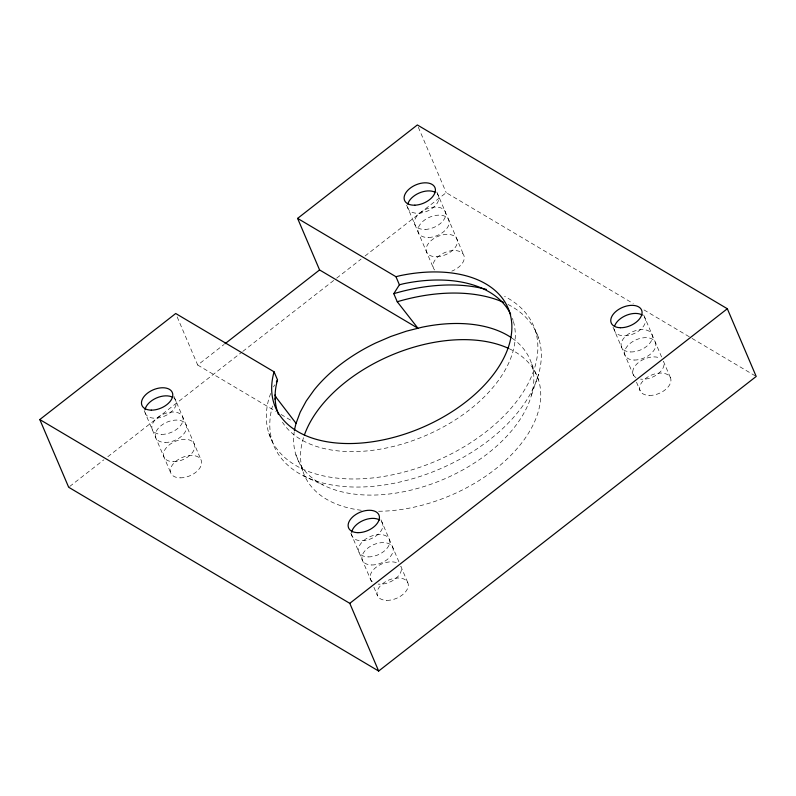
<?xml version="1.0" encoding="UTF-8"?>
<svg xmlns="http://www.w3.org/2000/svg" width="796" height="796" viewBox="0 0 796 796"><rect width="100%" height="100%" fill="white"/><g stroke="black" fill="none" stroke-linecap="round" stroke-linejoin="round"><path stroke-width="0.6" stroke-dasharray="3.98 2.98" d="M531.449 395.214L538.593 374.15M270.72 393.403L269.058 397.891A142.962 86.038 -23.1 0 0 436.696 460.765A142.962 86.038 -23.1 0 0 504.555 296.381M273.516 386.916L274.66 384.906M177.15 316.858L197.706 365.046L224.024 344.509M69.66 486.495L103.888 459.79M107.798 456.735L241.805 352.17M242.78 351.414L335.693 278.908M336.678 278.142L361.125 259.058M365.036 256.004L446.218 192.662L633.278 303.565M303.107 475.66L323.126 485.013M643.964 309.903L690.998 337.783M692.062 338.419L755.135 375.811M197.706 365.046L275.744 411.323M281.097 414.487L291.784 420.835M643.695 315.007L661.595 356.986M670.421 377.662L663.526 361.513A16.497 9.93 -23.1 0 1 657.944 373.941A16.497 9.93 -23.1 0 1 640.581 379.135M613.01 327.146L634.651 377.891M636.492 382.199L640.163 390.816M535.37 330.658L538.822 338.738M531.648 363.891L538.534 380.05M418.308 127.211L446.218 192.662M436.825 192.015L463.978 255.685M406.577 205.089L433.303 267.755M381.005 519.848L398.915 561.817M407.731 582.503L400.846 566.344A16.497 9.93 -23.1 0 1 395.453 578.762A16.497 9.93 -23.1 0 1 378.1 584.095M350.847 533.201L372.06 582.931M373.901 587.239L377.573 595.856M295.863 454.685L302.759 470.844M268.839 433.293L272.282 441.372M173.926 396.309L201.08 459.979M144.195 410.676L170.921 473.331M509.181 348.698A126.464 76.108 -23.1 0 1 520.007 445.113A126.464 76.108 -23.1 0 1 377.871 511.261M361.294 510.276A126.464 76.108 -23.1 0 1 303.624 437.303M434.646 269.983A16.497 9.93 -23.1 0 1 442.855 253.476A16.497 9.93 -23.1 0 1 463.65 254.889A16.497 9.93 -23.1 0 1 451.81 271.147M512.127 338.2A126.464 76.108 -23.1 0 1 444.188 479.053A126.464 76.108 -23.1 0 1 294.241 431.9M372.289 581.796A16.497 9.93 -23.1 0 1 376.906 566.662A16.497 9.93 -23.1 0 1 398.07 563.419M635.974 377.622A16.497 9.93 -23.1 0 1 638.064 362.867A16.497 9.93 -23.1 0 1 659.466 357.862M507.997 304.46A142.962 86.038 -23.1 0 1 440.138 468.844A142.962 86.038 -23.1 0 1 272.511 405.97M512.385 318.33A126.464 76.108 -23.1 0 1 513.102 320.43M513.42 321.485A126.464 76.108 -23.1 0 1 426.656 435.143A126.464 76.108 -23.1 0 1 282.48 422.238M644.332 316.907A16.497 9.93 -23.1 0 1 632.929 334.081A16.497 9.93 -23.1 0 1 614.194 328.619M174.035 398.259A16.497 9.93 -23.1 0 1 164.802 416.01A16.497 9.93 -23.1 0 1 144.902 411.154M381.622 521.758A16.497 9.93 -23.1 0 1 370.458 538.952A16.497 9.93 -23.1 0 1 351.553 533.678M437.203 193.826A16.497 9.93 -23.1 0 1 427.372 211.099A16.497 9.93 -23.1 0 1 407.582 206.841M386.836 600.373A16.497 9.93 -23.1 0 0 408.159 583.737A16.497 9.93 -23.1 0 0 382.966 583.438A16.497 9.93 -23.1 0 0 386.836 600.373M180.185 477.849A16.497 9.93 -23.1 0 0 201.507 461.212A16.497 9.93 -23.1 0 0 176.314 460.914A16.497 9.93 -23.1 0 0 180.185 477.849M649.307 395.433A16.497 9.93 -23.1 0 0 670.819 378.906A16.497 9.93 -23.1 0 0 645.745 378.389A16.497 9.93 -23.1 0 0 649.307 395.433M173.289 461.69A16.497 9.93 -23.1 0 0 194.612 445.054A16.497 9.93 -23.1 0 0 169.419 444.755A16.497 9.93 -23.1 0 0 173.289 461.69M436.825 256.74A16.497 9.93 -23.1 0 0 457.093 239.526A16.497 9.93 -23.1 0 0 431.332 240.412A16.497 9.93 -23.1 0 0 436.825 256.74M371.742 564.981A16.497 9.93 -23.1 0 0 393.065 548.345A16.497 9.93 -23.1 0 0 367.871 548.046A16.497 9.93 -23.1 0 0 371.742 564.981M165.09 442.457A16.497 9.93 -23.1 0 0 186.413 425.82A16.497 9.93 -23.1 0 0 161.22 425.522A16.497 9.93 -23.1 0 0 165.09 442.457M634.213 360.041A16.497 9.93 -23.1 0 0 655.725 343.514A16.497 9.93 -23.1 0 0 630.651 342.996A16.497 9.93 -23.1 0 0 634.213 360.041M428.626 237.506A16.497 9.93 -23.1 0 0 448.884 220.293A16.497 9.93 -23.1 0 0 423.124 221.179A16.497 9.93 -23.1 0 0 428.626 237.506M630.77 351.961A16.497 9.93 -23.1 0 0 652.282 335.434A16.497 9.93 -23.1 0 0 627.208 334.917A16.497 9.93 -23.1 0 0 630.77 351.961M161.638 434.377A16.497 9.93 -23.1 0 0 182.961 417.741A16.497 9.93 -23.1 0 0 157.777 417.442A16.497 9.93 -23.1 0 0 161.638 434.377M368.289 556.902A16.497 9.93 -23.1 0 0 389.622 540.265A16.497 9.93 -23.1 0 0 364.429 539.967A16.497 9.93 -23.1 0 0 368.289 556.902M425.173 229.427A16.497 9.93 -23.1 0 0 445.442 212.214A16.497 9.93 -23.1 0 0 419.681 213.099A16.497 9.93 -23.1 0 0 425.173 229.427"/><path stroke-width="1.19" d="M274.998 399.244L275.824 396.995L274.958 394.975M294.421 430.696A126.464 76.108 -23.1 0 1 296.062 423.363L300.191 412.199L306.261 400.975L314.171 389.901A126.464 76.108 -23.1 0 1 375.622 343.026L390.816 336.479L406.398 331.176L422.109 327.206A126.464 76.108 -23.1 0 1 511.211 337.584M276.381 381.901L277.515 379.891L274.073 371.822L175.717 313.505L39.8 419.552L68.675 487.261L378.657 671.048L756.2 376.448L727.325 308.739L417.343 124.952L297.605 218.393L319.584 269.944L417.95 328.26L397.244 301.744L393.791 293.664L399.403 284.789L403.572 283.734A126.464 76.108 -23.1 0 1 510.654 314.251M224.999 343.743L319.584 269.944M39.8 419.552L349.782 603.338L727.325 308.739M297.605 218.393L395.96 276.71L400.129 275.655A126.464 76.108 -23.1 0 1 511.102 336.34A126.464 76.108 -23.1 0 1 373.006 441.69A126.464 76.108 -23.1 0 1 274.073 371.822M275.824 396.995L296.062 423.363M395.96 276.71L399.403 284.789M349.782 603.338L378.657 671.048M304.37 435.074A126.464 76.108 -23.1 0 1 390.806 355.434A126.464 76.108 -23.1 0 1 508.117 348.2M397.244 301.744A142.962 86.038 -23.1 0 1 503.649 302.38M393.791 293.664A142.962 86.038 -23.1 0 1 486.376 289.436M278.431 414.348A126.464 76.108 -23.1 0 1 277.515 379.891M614.721 325.773A16.497 9.93 -23.1 0 1 626.79 315.146A16.497 9.93 -23.1 0 1 642.282 315.077M145.011 409.761A16.497 9.93 -23.1 0 1 156.334 398.05A16.497 9.93 -23.1 0 1 172.881 397.423M351.663 532.285A16.497 9.93 -23.1 0 1 362.986 520.574A16.497 9.93 -23.1 0 1 379.533 519.947M407.821 204.055A16.497 9.93 -23.1 0 1 419.034 193.08A16.497 9.93 -23.1 0 1 434.905 192.154M620.432 327.723A16.497 9.93 -23.1 0 0 641.944 311.196A16.497 9.93 -23.1 0 0 616.87 310.679A16.497 9.93 -23.1 0 0 620.432 327.723M151.3 410.139A16.497 9.93 -23.1 0 0 172.632 393.503A16.497 9.93 -23.1 0 0 147.439 393.204A16.497 9.93 -23.1 0 0 151.3 410.139M357.961 532.663A16.497 9.93 -23.1 0 0 379.284 516.027A16.497 9.93 -23.1 0 0 354.091 515.728A16.497 9.93 -23.1 0 0 357.961 532.663M414.835 205.189A16.497 9.93 -23.1 0 0 435.104 187.975A16.497 9.93 -23.1 0 0 409.343 188.861A16.497 9.93 -23.1 0 0 414.835 205.189"/></g></svg>
